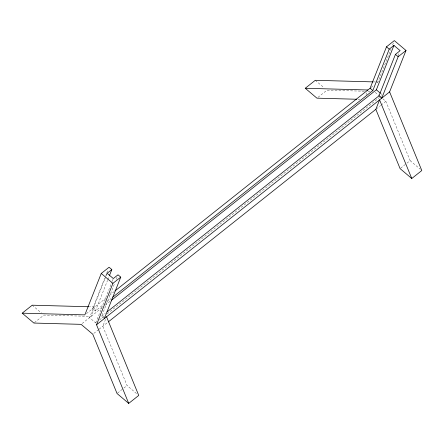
<?xml version="1.0" encoding="UTF-8"?>
<svg xmlns="http://www.w3.org/2000/svg" width="444" height="444" viewBox="0 0 444 444"><rect width="100%" height="100%" fill="white"/><g stroke="black" fill="none" stroke-linecap="round" stroke-linejoin="round"><path stroke-width="0.33" stroke-dasharray="2.22 1.67" d="M104.795 278.072L92.685 308.658L95.421 310.972L103.019 304.934M105.805 275.524L106.56 273.609M106.815 272.971L108.075 269.786M105.844 276.507L89.549 317.671L95.749 322.921L96.836 322.061M106.099 275.863L107.121 273.293M95.421 310.972L107.531 280.386M107.781 279.753L109.296 275.929M95.749 322.921L112.049 281.762M112.299 281.119L113.065 279.187M103.902 318.159L101.621 316.228L114.741 283.094M116.256 279.27L117.771 275.447M105.555 319.325L102.803 326.268L127.073 385.547L137.224 394.144M366.028 94.716L366.733 92.946M377.056 82.712L377.933 82.018L391.053 48.879M392.563 45.055L393.573 42.507M398.096 55.805L399.372 52.586M34.399 322.638L43.906 315.09L91.131 316.378L94.877 306.915L89.372 306.765M317.982 97.325L326.956 90.193L364.602 91.22M86.419 313.636L105.733 298.29M109.535 295.271L113.875 291.819M371.123 87.429L374.198 84.982M106.821 301.914L111.167 298.468M82.157 323.51L102.02 307.759M105.245 305.167L110.695 300.866M101.621 316.228L105.422 313.209M99.545 319.908L104.423 316.028M107.137 313.875L379.309 97.619M379.853 97.192L382.023 95.466M93.828 333.4L98.579 329.626M99.112 329.204L107.692 322.388M376.357 108.919L380.58 105.567M381.107 105.145L385.858 101.371L382.811 98.79M117.571 393.095L123.377 388.483M123.909 388.062L127.073 385.547M400.627 168.198L406.432 163.581M406.959 163.164L410.128 160.645L385.858 101.371M373.804 81.901L375.18 81.94M375.868 81.957L377.933 82.018M368.026 91.314L370.08 91.37M357.992 99.284L360.045 99.339M381.013 93.723L382.045 94.6M375.197 92.341L378.754 95.355M315.284 80.303L323.909 87.612M410.128 160.645L420.279 169.247M32.229 305.2L41.364 312.942"/><path stroke-width="0.67" d="M109.551 275.291L111.821 269.558L109.085 267.238L101.249 273.465L84.848 314.885L22.2 313.17L32.229 305.2L88.683 306.743M106.554 316.8L138.75 395.432L128.716 403.402L96.52 324.769L112.92 283.355L120.757 277.128L118.021 274.808L113.32 278.543L107.121 273.293L111.821 269.558M104.357 318.542L120.757 277.128M114.963 290.959L370.096 88.239L386.496 46.825L394.333 40.598L406.005 50.483L389.604 91.902L96.52 324.769M112.793 297.169L372.832 90.559L389.233 49.14L393.933 45.405L400.133 50.66L395.432 54.396L379.032 95.815L107.054 311.916M111.233 300.438L376.362 89.782L393.933 45.405M108.231 321.956L375.829 109.341L379.576 99.872L411.771 178.505L421.8 170.535L389.604 91.902M406.005 50.483L398.168 56.71L381.768 98.13L379.032 95.815M356.626 99.245L316.927 98.163L305.25 88.273L315.284 80.303L373.115 81.885M305.25 88.273L367.904 89.988M386.496 46.825L389.233 49.14M395.432 54.396L398.168 56.71M376.362 89.782L380.497 93.284M370.096 88.239L372.832 90.559M411.771 178.505L400.094 168.615L375.829 109.341M101.249 273.465L112.92 283.355M22.2 313.17L33.872 323.06L81.102 324.348L92.774 334.238L117.044 393.517L128.716 403.402"/></g></svg>
